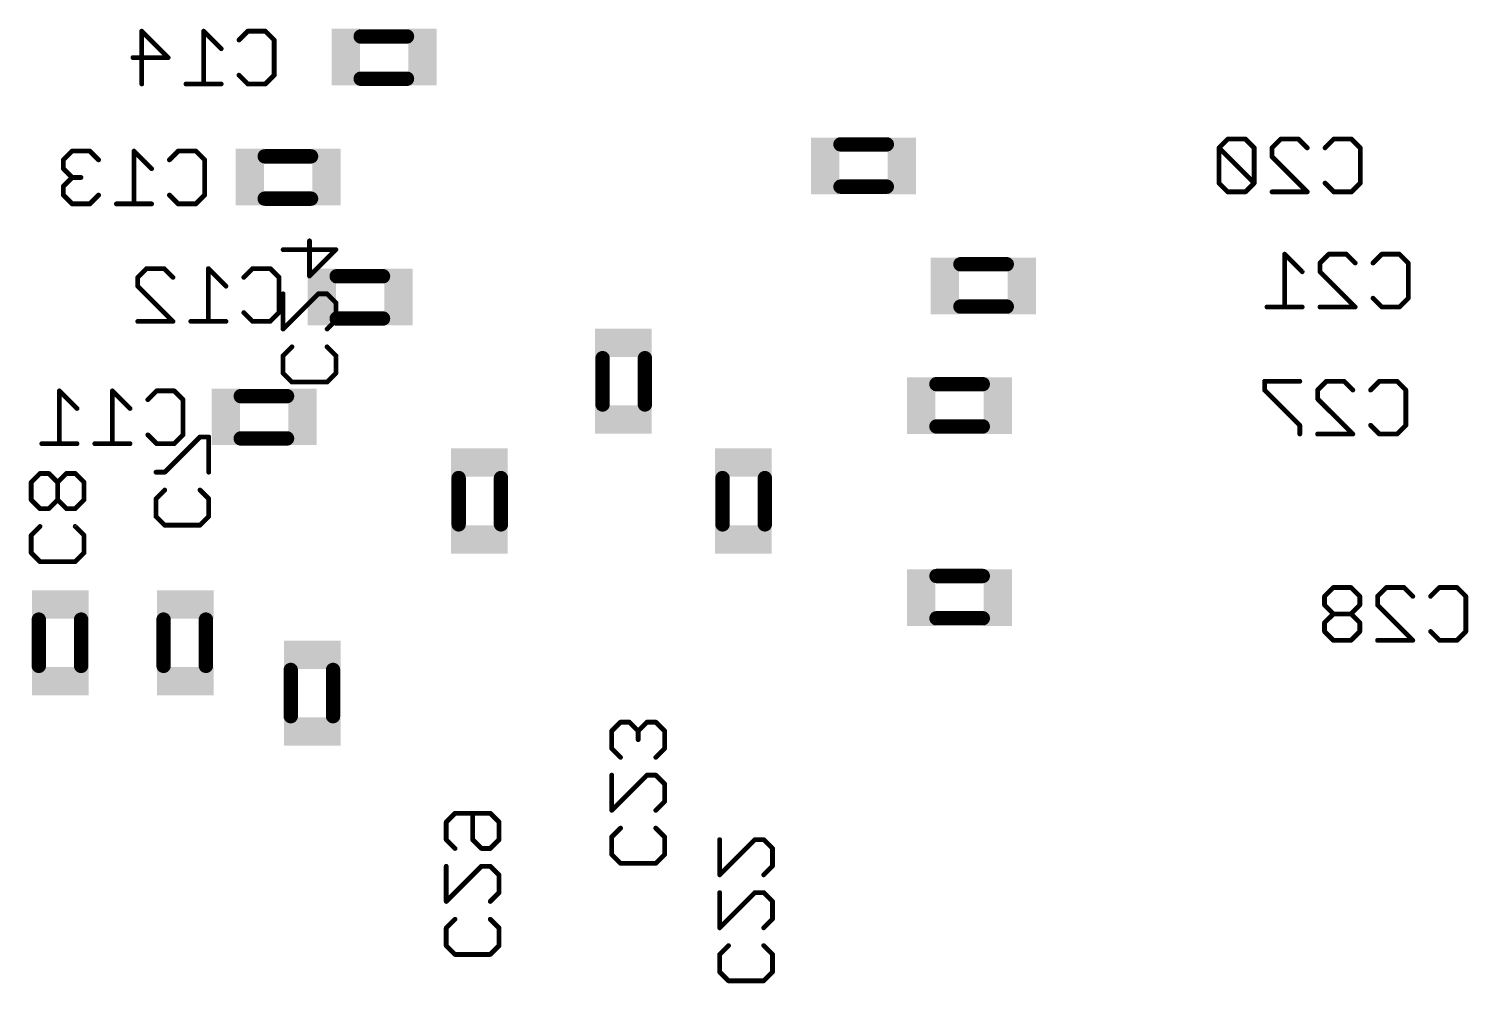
# Model space of a CAD drawing. Extents: x 0.1 to 65, y 0.1 to 59.9.
# Drawn here: x 27.86 to 43.1, y 19.53 to 29.64 of the extents above; entities that cross this region are included whole.
import ezdxf

# ---------------------------------------------------------------- set-up
doc = ezdxf.new("R2010")
doc.units = 0
doc.layers.add('26', color=251, linetype='CONTINUOUS')
doc.layers.add('52', color=251, linetype='CONTINUOUS')

# ---------------------------------------------------------------- blocks, each defined once
blk = doc.blocks.new('RECT')
blk.add_solid([(-0.5, -0.5), (0.5, -0.5), (-0.5, 0.5), (0.5, 0.5)])

msp = doc.modelspace()

# ---------------------------------------------------------------- linework, layer by layer
at = {"layer": '26', "const_width": 0.0508}
for points in [[(29.0599, 29.0576), (29.0599, 29.6169)], [(29.0599, 29.6169), (29.3395, 29.3372)], [(29.9008, 29.4305), (29.7144, 29.6169)], [(29.7144, 29.6169), (29.7144, 29.0576)], [(30.0893, 29.5237), (30.1825, 29.6169)], [(30.1825, 29.6169), (30.3689, 29.6169)], [(30.3689, 29.6169), (30.4621, 29.5237)], [(30.4621, 29.5237), (30.4621, 29.1508)], [(29.3395, 29.3372), (28.9667, 29.3372)], [(30.1825, 29.0576), (30.0893, 29.1508)], [(30.4621, 29.1508), (30.3689, 29.0576)], [(29.9008, 29.0576), (29.528, 29.0576)], [(30.3689, 29.0576), (30.1825, 29.0576)], [(40.5585, 28.4739), (40.4653, 28.3807)], [(40.745, 28.4739), (40.5585, 28.4739)], [(40.8382, 28.3807), (40.745, 28.4739)], [(41.0266, 28.3807), (41.1199, 28.4739)], [(41.1199, 28.4739), (41.3063, 28.4739)], [(41.3063, 28.4739), (41.3995, 28.3807)], [(41.5879, 28.3807), (41.6812, 28.4739)], [(41.6812, 28.4739), (41.8676, 28.4739)], [(41.8676, 28.4739), (41.9608, 28.3807)], [(28.3233, 28.3469), (28.2301, 28.2537)], [(28.5097, 28.3469), (28.3233, 28.3469)], [(28.6029, 28.2537), (28.5097, 28.3469)], [(29.1642, 28.1605), (28.9778, 28.3469)], [(28.9778, 28.3469), (28.9778, 27.7876)], [(29.3527, 28.2537), (29.4459, 28.3469)], [(29.4459, 28.3469), (29.6323, 28.3469)], [(29.6323, 28.3469), (29.7255, 28.2537)], [(40.4653, 28.3807), (40.4653, 28.0078)], [(40.8382, 28.0078), (40.4653, 28.3807)], [(40.8382, 28.0078), (40.8382, 28.3807)], [(41.0266, 28.2874), (41.0266, 28.3807)], [(41.9608, 28.3807), (41.9608, 28.0078)], [(28.2301, 28.2537), (28.2301, 28.1605)], [(29.7255, 28.2537), (29.7255, 27.8808)], [(41.3995, 27.9146), (41.0266, 28.2874)], [(28.2301, 28.1605), (28.3233, 28.0672)], [(28.3233, 28.0672), (28.2301, 27.974)], [(28.3233, 28.0672), (28.4165, 28.0672)], [(28.2301, 27.974), (28.2301, 27.8808)], [(28.2301, 27.8808), (28.3233, 27.7876)], [(28.5097, 27.7876), (28.6029, 27.8808)], [(29.4459, 27.7876), (29.3527, 27.8808)], [(29.7255, 27.8808), (29.6323, 27.7876)], [(40.4653, 28.0078), (40.5585, 27.9146)], [(40.5585, 27.9146), (40.745, 27.9146)], [(40.745, 27.9146), (40.8382, 28.0078)], [(41.0266, 27.9146), (41.3995, 27.9146)], [(41.6812, 27.9146), (41.5879, 28.0078)], [(41.8676, 27.9146), (41.6812, 27.9146)], [(41.9608, 28.0078), (41.8676, 27.9146)], [(28.3233, 27.7876), (28.5097, 27.7876)], [(29.1642, 27.7876), (28.7914, 27.7876)], [(29.6323, 27.7876), (29.4459, 27.7876)], [(30.5562, 27.3027), (31.1155, 27.3027)], [(30.8358, 27.0231), (30.8358, 27.3959)], [(31.1155, 27.3027), (30.8358, 27.0231)], [(41.3462, 27.0683), (41.1598, 27.2547)], [(41.1598, 27.2547), (41.1598, 26.6954)], [(41.5346, 27.1615), (41.6279, 27.2547)], [(41.6279, 27.2547), (41.8143, 27.2547)], [(41.8143, 27.2547), (41.9075, 27.1615)], [(42.096, 27.1615), (42.1892, 27.2547)], [(42.1892, 27.2547), (42.3756, 27.2547)], [(42.3756, 27.2547), (42.4688, 27.1615)], [(29.0175, 27.0091), (29.1107, 27.1023)], [(29.1107, 27.1023), (29.2971, 27.1023)], [(29.2971, 27.1023), (29.3903, 27.0091)], [(29.9516, 26.9159), (29.7652, 27.1023)], [(29.7652, 27.1023), (29.7652, 26.543)], [(30.1401, 27.0091), (30.2333, 27.1023)], [(30.2333, 27.1023), (30.4197, 27.1023)], [(30.4197, 27.1023), (30.5129, 27.0091)], [(41.5346, 27.0683), (41.5346, 27.1615)], [(42.4688, 27.1615), (42.4688, 26.7886)], [(29.0175, 26.9159), (29.0175, 27.0091)], [(30.5129, 27.0091), (30.5129, 26.6362)], [(41.9075, 26.6954), (41.5346, 27.0683)], [(29.3903, 26.543), (29.0175, 26.9159)], [(30.5562, 26.8346), (30.5562, 26.4618)], [(30.5562, 26.4618), (30.9291, 26.8346)], [(30.9291, 26.8346), (31.0223, 26.8346)], [(31.0223, 26.8346), (31.1155, 26.7414)], [(31.1155, 26.7414), (31.1155, 26.555)], [(41.3462, 26.6954), (40.9733, 26.6954)], [(41.5346, 26.6954), (41.9075, 26.6954)], [(42.1892, 26.6954), (42.096, 26.7886)], [(42.3756, 26.6954), (42.1892, 26.6954)], [(42.4688, 26.7886), (42.3756, 26.6954)], [(29.0175, 26.543), (29.3903, 26.543)], [(29.9516, 26.543), (29.5788, 26.543)], [(30.2333, 26.543), (30.1401, 26.6362)], [(30.4197, 26.543), (30.2333, 26.543)], [(30.5129, 26.6362), (30.4197, 26.543)], [(31.1155, 26.555), (31.0223, 26.4618)], [(30.5562, 26.1801), (30.6494, 26.2733)], [(31.0223, 26.2733), (31.1155, 26.1801)], [(30.5562, 25.9937), (30.5562, 26.1801)], [(31.1155, 26.1801), (31.1155, 25.9937)], [(30.6494, 25.9005), (30.5562, 25.9937)], [(31.0223, 25.9005), (30.6494, 25.9005)], [(31.1155, 25.9937), (31.0223, 25.9005)], [(41.3208, 25.9085), (40.9479, 25.9085)], [(40.9479, 25.9085), (40.9479, 25.8153)], [(41.5092, 25.8153), (41.6025, 25.9085)], [(41.6025, 25.9085), (41.7889, 25.9085)], [(41.7889, 25.9085), (41.8821, 25.8153)], [(42.0706, 25.8153), (42.1638, 25.9085)], [(42.1638, 25.9085), (42.3502, 25.9085)], [(42.3502, 25.9085), (42.4434, 25.8153)], [(28.3743, 25.6205), (28.1879, 25.8069)], [(28.1879, 25.8069), (28.1879, 25.2476)], [(28.9356, 25.6205), (28.7492, 25.8069)], [(28.7492, 25.8069), (28.7492, 25.2476)], [(29.1241, 25.7137), (29.2173, 25.8069)], [(29.2173, 25.8069), (29.4037, 25.8069)], [(29.4037, 25.8069), (29.4969, 25.7137)], [(40.9479, 25.8153), (41.3208, 25.4424)], [(41.5092, 25.7221), (41.5092, 25.8153)], [(42.4434, 25.8153), (42.4434, 25.4424)], [(29.4969, 25.7137), (29.4969, 25.3408)], [(41.8821, 25.3492), (41.5092, 25.7221)], [(41.3208, 25.4424), (41.3208, 25.3492)], [(42.1638, 25.3492), (42.0706, 25.4424)], [(42.4434, 25.4424), (42.3502, 25.3492)], [(29.2173, 25.2476), (29.1241, 25.3408)], [(29.6761, 25.3182), (29.3032, 24.9453)], [(29.4969, 25.3408), (29.4037, 25.2476)], [(29.7693, 25.3182), (29.6761, 25.3182)], [(29.7693, 24.9453), (29.7693, 25.3182)], [(41.5092, 25.3492), (41.8821, 25.3492)], [(42.3502, 25.3492), (42.1638, 25.3492)], [(28.3743, 25.2476), (28.0015, 25.2476)], [(28.9356, 25.2476), (28.5628, 25.2476)], [(29.4037, 25.2476), (29.2173, 25.2476)], [(27.9824, 24.9321), (27.8892, 24.8389)], [(27.8892, 24.8389), (27.8892, 24.6525)], [(28.0756, 24.9321), (27.9824, 24.9321)], [(28.1688, 24.8389), (28.0756, 24.9321)], [(28.2621, 24.9321), (28.1688, 24.8389)], [(28.1688, 24.6525), (28.1688, 24.8389)], [(28.3553, 24.9321), (28.2621, 24.9321)], [(28.4485, 24.8389), (28.3553, 24.9321)], [(28.4485, 24.6525), (28.4485, 24.8389)], [(29.3032, 24.9453), (29.21, 24.9453)], [(29.21, 24.6636), (29.3032, 24.7569)], [(29.21, 24.4772), (29.21, 24.6636)], [(29.6761, 24.7569), (29.7693, 24.6636)], [(29.7693, 24.6636), (29.7693, 24.4772)], [(27.8892, 24.6525), (27.9824, 24.5593)], [(27.9824, 24.5593), (28.0756, 24.5593)], [(28.0756, 24.5593), (28.1688, 24.6525)], [(28.1688, 24.6525), (28.2621, 24.5593)], [(28.2621, 24.5593), (28.3553, 24.5593)], [(28.3553, 24.5593), (28.4485, 24.6525)], [(27.8892, 24.2776), (27.9824, 24.3708)], [(28.3553, 24.3708), (28.4485, 24.2776)], [(29.3032, 24.384), (29.21, 24.4772)], [(29.6761, 24.384), (29.3032, 24.384)], [(29.7693, 24.4772), (29.6761, 24.384)], [(27.8892, 24.0912), (27.8892, 24.2776)], [(28.4485, 24.2776), (28.4485, 24.0912)], [(27.9824, 23.998), (27.8892, 24.0912)], [(28.4485, 24.0912), (28.3553, 23.998)], [(28.3553, 23.998), (27.9824, 23.998)], [(41.6761, 23.7241), (41.5829, 23.6309)], [(41.5829, 23.6309), (41.5829, 23.5377)], [(41.8626, 23.7241), (41.6761, 23.7241)], [(41.9558, 23.6309), (41.8626, 23.7241)], [(41.9558, 23.5377), (41.9558, 23.6309)], [(42.1442, 23.6309), (42.2375, 23.7241)], [(42.1442, 23.5377), (42.1442, 23.6309)], [(42.2375, 23.7241), (42.4239, 23.7241)], [(42.4239, 23.7241), (42.5171, 23.6309)], [(42.7056, 23.6309), (42.7988, 23.7241)], [(42.7988, 23.7241), (42.9852, 23.7241)], [(42.9852, 23.7241), (43.0784, 23.6309)], [(43.0784, 23.6309), (43.0784, 23.258)], [(41.5829, 23.5377), (41.6761, 23.4444)], [(41.6761, 23.4444), (41.5829, 23.3512)], [(41.8626, 23.4444), (41.6761, 23.4444)], [(41.8626, 23.4444), (41.9558, 23.5377)], [(41.9558, 23.3512), (41.8626, 23.4444)], [(42.5171, 23.1648), (42.1442, 23.5377)], [(41.5829, 23.3512), (41.5829, 23.258)], [(41.9558, 23.258), (41.9558, 23.3512)], [(41.5829, 23.258), (41.6761, 23.1648)], [(41.6761, 23.1648), (41.8626, 23.1648)], [(41.8626, 23.1648), (41.9558, 23.258)], [(42.1442, 23.1648), (42.5171, 23.1648)], [(42.7988, 23.1648), (42.7056, 23.258)], [(42.9852, 23.1648), (42.7988, 23.1648)], [(43.0784, 23.258), (42.9852, 23.1648)], [(34.1292, 22.2981), (34.036, 22.2049)], [(34.2224, 22.2981), (34.1292, 22.2981)], [(34.3156, 22.2049), (34.2224, 22.2981)], [(34.4089, 22.2981), (34.3156, 22.2049)], [(34.5021, 22.2981), (34.4089, 22.2981)], [(34.5953, 22.2049), (34.5021, 22.2981)], [(34.036, 22.2049), (34.036, 22.0184)], [(34.3156, 22.2049), (34.3156, 22.1116)], [(34.5953, 22.0184), (34.5953, 22.2049)], [(34.036, 22.0184), (34.1292, 21.9252)], [(34.5021, 21.9252), (34.5953, 22.0184)], [(34.036, 21.7368), (34.036, 21.3639)], [(34.036, 21.3639), (34.4089, 21.7368)], [(34.4089, 21.7368), (34.5021, 21.7368)], [(34.5021, 21.7368), (34.5953, 21.6435)], [(34.5953, 21.6435), (34.5953, 21.4571)], [(32.2834, 21.2397), (32.3766, 21.3329)], [(32.3766, 21.3329), (32.7495, 21.3329)], [(32.563, 21.0532), (32.563, 21.3329)], [(32.7495, 21.3329), (32.8427, 21.2397)], [(34.5953, 21.4571), (34.5021, 21.3639)], [(32.2834, 21.0532), (32.2834, 21.2397)], [(32.8427, 21.2397), (32.8427, 21.0532)], [(34.036, 21.0822), (34.1292, 21.1755)], [(34.5021, 21.1755), (34.5953, 21.0822)], [(32.3766, 20.96), (32.2834, 21.0532)], [(32.6562, 20.96), (32.563, 21.0532)], [(32.8427, 21.0532), (32.7495, 20.96)], [(34.036, 20.8958), (34.036, 21.0822)], [(34.5953, 21.0822), (34.5953, 20.8958)], [(35.179, 21.0535), (35.179, 20.6806)], [(35.179, 20.6806), (35.5519, 21.0535)], [(35.5519, 21.0535), (35.6451, 21.0535)], [(35.6451, 21.0535), (35.7383, 20.9603)], [(32.7495, 20.96), (32.6562, 20.96)], [(34.1292, 20.8026), (34.036, 20.8958)], [(34.5953, 20.8958), (34.5021, 20.8026)], [(35.7383, 20.9603), (35.7383, 20.7738)], [(32.2834, 20.7716), (32.2834, 20.3987)], [(32.2834, 20.3987), (32.6562, 20.7716)], [(32.6562, 20.7716), (32.7495, 20.7716)], [(32.7495, 20.7716), (32.8427, 20.6783)], [(34.5021, 20.8026), (34.1292, 20.8026)], [(35.7383, 20.7738), (35.6451, 20.6806)], [(32.8427, 20.6783), (32.8427, 20.4919)], [(32.8427, 20.4919), (32.7495, 20.3987)], [(35.179, 20.4922), (35.179, 20.1193)], [(35.179, 20.1193), (35.5519, 20.4922)], [(35.5519, 20.4922), (35.6451, 20.4922)], [(35.6451, 20.4922), (35.7383, 20.3989)], [(35.7383, 20.3989), (35.7383, 20.2125)], [(32.2834, 20.117), (32.3766, 20.2103)], [(32.2834, 19.9306), (32.2834, 20.117)], [(32.7495, 20.2103), (32.8427, 20.117)], [(32.8427, 20.117), (32.8427, 19.9306)], [(35.7383, 20.2125), (35.6451, 20.1193)], [(32.3766, 19.8374), (32.2834, 19.9306)], [(32.7495, 19.8374), (32.3766, 19.8374)], [(32.8427, 19.9306), (32.7495, 19.8374)], [(35.179, 19.8376), (35.2722, 19.9308)], [(35.179, 19.6512), (35.179, 19.8376)], [(35.6451, 19.9308), (35.7383, 19.8376)], [(35.7383, 19.8376), (35.7383, 19.6512)], [(35.2722, 19.558), (35.179, 19.6512)], [(35.7383, 19.6512), (35.6451, 19.558)], [(35.6451, 19.558), (35.2722, 19.558)]]:
    msp.add_lwpolyline(points, dxfattribs=at)
at = {"layer": '26', "const_width": 0.0254}
for points in [[(29.0726, 29.6169, 1), (29.0472, 29.6169)], [(29.0689, 29.6259, 1), (29.0509, 29.6079)], [(29.7234, 29.6259, 1), (29.7054, 29.6079)], [(29.7271, 29.6169, 1), (29.7017, 29.6169)], [(30.1825, 29.6296, 1), (30.1825, 29.6042)], [(30.1915, 29.6079, 1), (30.1735, 29.6259)], [(30.3779, 29.6259, 1), (30.3599, 29.6079)], [(30.3689, 29.6042, 1), (30.3689, 29.6296)], [(29.8918, 29.4215, 1), (29.9098, 29.4394)], [(30.0803, 29.5326, 1), (30.0983, 29.5147)], [(30.4748, 29.5237, 1), (30.4494, 29.5237)], [(30.4532, 29.5147, 1), (30.4711, 29.5326)], [(28.9667, 29.3499, 1), (28.9667, 29.3245)], [(29.3305, 29.3283, 1), (29.3485, 29.3462)], [(29.3395, 29.3245, 1), (29.3395, 29.3499)], [(30.0983, 29.1598, 1), (30.0803, 29.1418)], [(30.4494, 29.1508, 1), (30.4748, 29.1508)], [(30.4711, 29.1418, 1), (30.4532, 29.1598)], [(29.0472, 29.0576, 1), (29.0726, 29.0576)], [(29.528, 29.0703, 1), (29.528, 29.0449)], [(29.7017, 29.0576, 1), (29.7271, 29.0576)], [(29.9008, 29.0449, 1), (29.9008, 29.0703)], [(30.1825, 29.0703, 1), (30.1825, 29.0449)], [(30.1735, 29.0486, 1), (30.1915, 29.0666)], [(30.3599, 29.0666, 1), (30.3779, 29.0486)], [(30.3689, 29.0449, 1), (30.3689, 29.0703)], [(40.5585, 28.4866, 1), (40.5585, 28.4612)], [(40.5675, 28.4649, 1), (40.5496, 28.4829)], [(40.7539, 28.4829, 1), (40.736, 28.4649)], [(40.745, 28.4612, 1), (40.745, 28.4866)], [(41.1199, 28.4866, 1), (41.1199, 28.4612)], [(41.1288, 28.4649, 1), (41.1109, 28.4829)], [(41.3153, 28.4829, 1), (41.2973, 28.4649)], [(41.3063, 28.4612, 1), (41.3063, 28.4866)], [(41.6812, 28.4866, 1), (41.6812, 28.4612)], [(41.6901, 28.4649, 1), (41.6722, 28.4829)], [(41.8766, 28.4829, 1), (41.8586, 28.4649)], [(41.8676, 28.4612, 1), (41.8676, 28.4866)], [(28.3233, 28.3596, 1), (28.3233, 28.3342)], [(28.3323, 28.3379, 1), (28.3143, 28.3559)], [(28.5187, 28.3559, 1), (28.5007, 28.3379)], [(28.5097, 28.3342, 1), (28.5097, 28.3596)], [(28.9868, 28.3559, 1), (28.9688, 28.3379)], [(28.9905, 28.3469, 1), (28.9651, 28.3469)], [(29.4459, 28.3596, 1), (29.4459, 28.3342)], [(29.4549, 28.3379, 1), (29.4369, 28.3559)], [(29.6413, 28.3559, 1), (29.6233, 28.3379)], [(29.6323, 28.3342, 1), (29.6323, 28.3596)], [(40.478, 28.3807, 1), (40.4526, 28.3807)], [(40.4743, 28.3896, 1), (40.4564, 28.3717)], [(40.4564, 28.3896, 1), (40.4743, 28.3717)], [(40.8509, 28.3807, 1), (40.8255, 28.3807)], [(40.8292, 28.3717, 1), (40.8472, 28.3896)], [(41.0393, 28.3807, 1), (41.0139, 28.3807)], [(41.0177, 28.3896, 1), (41.0356, 28.3717)], [(41.3905, 28.3717, 1), (41.4085, 28.3896)], [(41.579, 28.3896, 1), (41.5969, 28.3717)], [(41.9735, 28.3807, 1), (41.9481, 28.3807)], [(41.9518, 28.3717, 1), (41.9698, 28.3896)], [(28.2428, 28.2537, 1), (28.2174, 28.2537)], [(28.2211, 28.2626, 1), (28.239, 28.2447)], [(28.5939, 28.2447, 1), (28.6119, 28.2626)], [(29.3437, 28.2626, 1), (29.3617, 28.2447)], [(29.7382, 28.2537, 1), (29.7128, 28.2537)], [(29.7166, 28.2447, 1), (29.7345, 28.2626)], [(41.0139, 28.2874, 1), (41.0393, 28.2874)], [(41.0356, 28.2964, 1), (41.0177, 28.2785)], [(28.239, 28.1694, 1), (28.2211, 28.1515)], [(28.2174, 28.1605, 1), (28.2428, 28.1605)], [(28.3233, 28.0799, 1), (28.3233, 28.0545)], [(28.3323, 28.0583, 1), (28.3143, 28.0762)], [(28.3143, 28.0583, 1), (28.3323, 28.0762)], [(28.4165, 28.0545, 1), (28.4165, 28.0799)], [(29.1552, 28.1515, 1), (29.1732, 28.1694)], [(28.2428, 27.974, 1), (28.2174, 27.974)], [(28.2211, 27.983, 1), (28.239, 27.965)], [(28.239, 27.8898, 1), (28.2211, 27.8718)], [(28.2174, 27.8808, 1), (28.2428, 27.8808)], [(28.6119, 27.8718, 1), (28.5939, 27.8898)], [(29.3617, 27.8898, 1), (29.3437, 27.8718)], [(29.7128, 27.8808, 1), (29.7382, 27.8808)], [(29.7345, 27.8718, 1), (29.7166, 27.8898)], [(40.4526, 28.0078, 1), (40.478, 28.0078)], [(40.4743, 28.0168, 1), (40.4564, 27.9988)], [(40.5585, 27.9273, 1), (40.5585, 27.9019)], [(40.5496, 27.9056, 1), (40.5675, 27.9236)], [(40.736, 27.9236, 1), (40.7539, 27.9056)], [(40.745, 27.9019, 1), (40.745, 27.9273)], [(40.8255, 28.0078, 1), (40.8509, 28.0078)], [(40.8472, 27.9988, 1), (40.8292, 28.0168)], [(40.8292, 27.9988, 1), (40.8472, 28.0168)], [(41.0266, 27.9273, 1), (41.0266, 27.9019)], [(41.3905, 27.9056, 1), (41.4085, 27.9236)], [(41.3995, 27.9019, 1), (41.3995, 27.9273)], [(41.5969, 28.0168, 1), (41.579, 27.9988)], [(41.6812, 27.9273, 1), (41.6812, 27.9019)], [(41.6722, 27.9056, 1), (41.6901, 27.9236)], [(41.8586, 27.9236, 1), (41.8766, 27.9056)], [(41.8676, 27.9019, 1), (41.8676, 27.9273)], [(41.9481, 28.0078, 1), (41.9735, 28.0078)], [(41.9698, 27.9988, 1), (41.9518, 28.0168)], [(28.3233, 27.8003, 1), (28.3233, 27.7749)], [(28.3143, 27.7786, 1), (28.3323, 27.7966)], [(28.5007, 27.7966, 1), (28.5187, 27.7786)], [(28.5097, 27.7749, 1), (28.5097, 27.8003)], [(28.7914, 27.8003, 1), (28.7914, 27.7749)], [(28.9651, 27.7876, 1), (28.9905, 27.7876)], [(29.1642, 27.7749, 1), (29.1642, 27.8003)], [(29.4459, 27.8003, 1), (29.4459, 27.7749)], [(29.4369, 27.7786, 1), (29.4549, 27.7966)], [(29.6233, 27.7966, 1), (29.6413, 27.7786)], [(29.6323, 27.7749, 1), (29.6323, 27.8003)], [(30.5562, 27.3154, 1), (30.5562, 27.29)], [(30.8485, 27.3959, 1), (30.8231, 27.3959)], [(31.1245, 27.2937, 1), (31.1065, 27.3117)], [(31.1155, 27.29, 1), (31.1155, 27.3154)], [(41.1687, 27.2637, 1), (41.1508, 27.2457)], [(41.1725, 27.2547, 1), (41.1471, 27.2547)], [(41.6279, 27.2674, 1), (41.6279, 27.242)], [(41.6368, 27.2457, 1), (41.6189, 27.2637)], [(41.8233, 27.2637, 1), (41.8053, 27.2457)], [(41.8143, 27.242, 1), (41.8143, 27.2674)], [(42.1892, 27.2674, 1), (42.1892, 27.242)], [(42.1981, 27.2457, 1), (42.1802, 27.2637)], [(42.3846, 27.2637, 1), (42.3666, 27.2457)], [(42.3756, 27.242, 1), (42.3756, 27.2674)], [(29.1107, 27.115, 1), (29.1107, 27.0896)], [(29.1197, 27.0933, 1), (29.1017, 27.1113)], [(29.3061, 27.1113, 1), (29.2881, 27.0933)], [(29.2971, 27.0896, 1), (29.2971, 27.115)], [(29.7742, 27.1113, 1), (29.7562, 27.0933)], [(29.7779, 27.1023, 1), (29.7525, 27.1023)], [(30.2333, 27.115, 1), (30.2333, 27.0896)], [(30.2423, 27.0933, 1), (30.2243, 27.1113)], [(30.4287, 27.1113, 1), (30.4107, 27.0933)], [(30.4197, 27.0896, 1), (30.4197, 27.115)], [(41.5473, 27.1615, 1), (41.5219, 27.1615)], [(41.5257, 27.1704, 1), (41.5436, 27.1525)], [(41.8985, 27.1525, 1), (41.9165, 27.1704)], [(42.087, 27.1704, 1), (42.1049, 27.1525)], [(42.4815, 27.1615, 1), (42.4561, 27.1615)], [(42.4598, 27.1525, 1), (42.4778, 27.1704)], [(29.0302, 27.0091, 1), (29.0048, 27.0091)], [(29.0085, 27.018, 1), (29.0264, 27.0001)], [(29.3813, 27.0001, 1), (29.3993, 27.018)], [(30.1311, 27.018, 1), (30.1491, 27.0001)], [(30.5256, 27.0091, 1), (30.5002, 27.0091)], [(30.504, 27.0001, 1), (30.5219, 27.018)], [(30.8231, 27.0231, 1), (30.8485, 27.0231)], [(30.8269, 27.0321, 1), (30.8448, 27.0141)], [(41.3372, 27.0593, 1), (41.3552, 27.0772)], [(41.5219, 27.0683, 1), (41.5473, 27.0683)], [(41.5436, 27.0772, 1), (41.5257, 27.0593)], [(29.0264, 26.9248, 1), (29.0085, 26.9069)], [(29.0048, 26.9159, 1), (29.0302, 26.9159)], [(29.9426, 26.9069, 1), (29.9606, 26.9248)], [(30.5689, 26.8346, 1), (30.5435, 26.8346)], [(30.9291, 26.8473, 1), (30.9291, 26.8219)], [(30.938, 26.8256, 1), (30.9201, 26.8436)], [(31.0312, 26.8436, 1), (31.0133, 26.8256)], [(31.0223, 26.8219, 1), (31.0223, 26.8473)], [(31.1282, 26.7414, 1), (31.1028, 26.7414)], [(31.1065, 26.7324, 1), (31.1245, 26.7504)], [(40.9733, 26.7081, 1), (40.9733, 26.6827)], [(41.1471, 26.6954, 1), (41.1725, 26.6954)], [(41.3462, 26.6827, 1), (41.3462, 26.7081)], [(41.5346, 26.7081, 1), (41.5346, 26.6827)], [(41.8985, 26.6864, 1), (41.9165, 26.7044)], [(41.9075, 26.6827, 1), (41.9075, 26.7081)], [(42.1049, 26.7976, 1), (42.087, 26.7796)], [(42.1892, 26.7081, 1), (42.1892, 26.6827)], [(42.1802, 26.6864, 1), (42.1981, 26.7044)], [(42.3666, 26.7044, 1), (42.3846, 26.6864)], [(42.3756, 26.6827, 1), (42.3756, 26.7081)], [(42.4561, 26.7886, 1), (42.4815, 26.7886)], [(42.4778, 26.7796, 1), (42.4598, 26.7976)], [(29.0175, 26.5557, 1), (29.0175, 26.5303)], [(29.3813, 26.534, 1), (29.3993, 26.552)], [(29.3903, 26.5303, 1), (29.3903, 26.5557)], [(29.5788, 26.5557, 1), (29.5788, 26.5303)], [(29.7525, 26.543, 1), (29.7779, 26.543)], [(29.9516, 26.5303, 1), (29.9516, 26.5557)], [(30.1491, 26.6452, 1), (30.1311, 26.6272)], [(30.2333, 26.5557, 1), (30.2333, 26.5303)], [(30.2243, 26.534, 1), (30.2423, 26.552)], [(30.4107, 26.552, 1), (30.4287, 26.534)], [(30.4197, 26.5303, 1), (30.4197, 26.5557)], [(30.5002, 26.6362, 1), (30.5256, 26.6362)], [(30.5219, 26.6272, 1), (30.504, 26.6452)], [(31.1028, 26.555, 1), (31.1282, 26.555)], [(31.1245, 26.546, 1), (31.1065, 26.564)], [(30.5472, 26.4708, 1), (30.5652, 26.4528)], [(30.5435, 26.4618, 1), (30.5689, 26.4618)], [(31.0133, 26.4708, 1), (31.0312, 26.4528)], [(30.6584, 26.2643, 1), (30.6404, 26.2823)], [(31.0312, 26.2823, 1), (31.0133, 26.2643)], [(30.5689, 26.1801, 1), (30.5435, 26.1801)], [(30.5472, 26.1891, 1), (30.5652, 26.1711)], [(31.1282, 26.1801, 1), (31.1028, 26.1801)], [(31.1065, 26.1711, 1), (31.1245, 26.1891)], [(30.5652, 26.0027, 1), (30.5472, 25.9847)], [(30.5435, 25.9937, 1), (30.5689, 25.9937)], [(30.6494, 25.9132, 1), (30.6494, 25.8878)], [(30.6404, 25.8915, 1), (30.6584, 25.9094)], [(31.0133, 25.9094, 1), (31.0312, 25.8915)], [(31.0223, 25.8878, 1), (31.0223, 25.9132)], [(31.1028, 25.9937, 1), (31.1282, 25.9937)], [(31.1245, 25.9847, 1), (31.1065, 26.0027)], [(40.9479, 25.9212, 1), (40.9479, 25.8958)], [(40.9606, 25.9085, 1), (40.9352, 25.9085)], [(41.3208, 25.8958, 1), (41.3208, 25.9212)], [(41.6025, 25.9212, 1), (41.6025, 25.8958)], [(41.6114, 25.8995, 1), (41.5935, 25.9175)], [(41.7979, 25.9175, 1), (41.7799, 25.8995)], [(41.7889, 25.8958, 1), (41.7889, 25.9212)], [(42.1638, 25.9212, 1), (42.1638, 25.8958)], [(42.1727, 25.8995, 1), (42.1548, 25.9175)], [(42.3592, 25.9175, 1), (42.3412, 25.8995)], [(42.3502, 25.8958, 1), (42.3502, 25.9212)], [(28.1969, 25.8159, 1), (28.1789, 25.7979)], [(28.2006, 25.8069, 1), (28.1752, 25.8069)], [(28.7582, 25.8159, 1), (28.7402, 25.7979)], [(28.7619, 25.8069, 1), (28.7365, 25.8069)], [(29.2173, 25.8196, 1), (29.2173, 25.7942)], [(29.2263, 25.7979, 1), (29.2083, 25.8159)], [(29.4127, 25.8159, 1), (29.3947, 25.7979)], [(29.4037, 25.7942, 1), (29.4037, 25.8196)], [(40.9352, 25.8153, 1), (40.9606, 25.8153)], [(40.9569, 25.8242, 1), (40.939, 25.8063)], [(41.5219, 25.8153, 1), (41.4965, 25.8153)], [(41.5003, 25.8242, 1), (41.5182, 25.8063)], [(41.8731, 25.8063, 1), (41.8911, 25.8242)], [(42.0616, 25.8242, 1), (42.0795, 25.8063)], [(42.4561, 25.8153, 1), (42.4307, 25.8153)], [(42.4344, 25.8063, 1), (42.4524, 25.8242)], [(28.3653, 25.6115, 1), (28.3833, 25.6294)], [(28.9266, 25.6115, 1), (28.9446, 25.6294)], [(29.1151, 25.7226, 1), (29.1331, 25.7047)], [(29.5096, 25.7137, 1), (29.4842, 25.7137)], [(29.488, 25.7047, 1), (29.5059, 25.7226)], [(41.4965, 25.7221, 1), (41.5219, 25.7221)], [(41.5182, 25.731, 1), (41.5003, 25.7131)], [(41.3335, 25.4424, 1), (41.3081, 25.4424)], [(41.3118, 25.4334, 1), (41.3298, 25.4514)], [(42.0795, 25.4514, 1), (42.0616, 25.4334)], [(42.4307, 25.4424, 1), (42.4561, 25.4424)], [(42.4524, 25.4334, 1), (42.4344, 25.4514)], [(29.1331, 25.3498, 1), (29.1151, 25.3318)], [(29.4842, 25.3408, 1), (29.5096, 25.3408)], [(29.5059, 25.3318, 1), (29.488, 25.3498)], [(29.6761, 25.3309, 1), (29.6761, 25.3055)], [(29.685, 25.3092, 1), (29.6671, 25.3271)], [(29.782, 25.3182, 1), (29.7566, 25.3182)], [(29.7693, 25.3055, 1), (29.7693, 25.3309)], [(41.3081, 25.3492, 1), (41.3335, 25.3492)], [(41.5092, 25.3619, 1), (41.5092, 25.3365)], [(41.8731, 25.3402, 1), (41.8911, 25.3582)], [(41.8821, 25.3365, 1), (41.8821, 25.3619)], [(42.1638, 25.3619, 1), (42.1638, 25.3365)], [(42.1548, 25.3402, 1), (42.1727, 25.3582)], [(42.3412, 25.3582, 1), (42.3592, 25.3402)], [(42.3502, 25.3365, 1), (42.3502, 25.3619)], [(28.0015, 25.2603, 1), (28.0015, 25.2349)], [(28.1752, 25.2476, 1), (28.2006, 25.2476)], [(28.3743, 25.2349, 1), (28.3743, 25.2603)], [(28.5628, 25.2603, 1), (28.5628, 25.2349)], [(28.7365, 25.2476, 1), (28.7619, 25.2476)], [(28.9356, 25.2349, 1), (28.9356, 25.2603)], [(29.2173, 25.2603, 1), (29.2173, 25.2349)], [(29.2083, 25.2386, 1), (29.2263, 25.2566)], [(29.3947, 25.2566, 1), (29.4127, 25.2386)], [(29.4037, 25.2349, 1), (29.4037, 25.2603)], [(27.9019, 24.8389, 1), (27.8765, 24.8389)], [(27.8802, 24.8479, 1), (27.8982, 24.8299)], [(27.9824, 24.9448, 1), (27.9824, 24.9194)], [(27.9914, 24.9232, 1), (27.9734, 24.9411)], [(28.0846, 24.9411, 1), (28.0666, 24.9232)], [(28.0756, 24.9194, 1), (28.0756, 24.9448)], [(28.1815, 24.8389, 1), (28.1561, 24.8389)], [(28.1599, 24.8479, 1), (28.1778, 24.8299)], [(28.1599, 24.8299, 1), (28.1778, 24.8479)], [(28.2621, 24.9448, 1), (28.2621, 24.9194)], [(28.271, 24.9232, 1), (28.2531, 24.9411)], [(28.3642, 24.9411, 1), (28.3463, 24.9232)], [(28.3553, 24.9194, 1), (28.3553, 24.9448)], [(28.4612, 24.8389, 1), (28.4358, 24.8389)], [(28.4395, 24.8299, 1), (28.4575, 24.8479)], [(29.21, 24.958, 1), (29.21, 24.9326)], [(29.2942, 24.9543, 1), (29.3122, 24.9363)], [(29.3032, 24.9326, 1), (29.3032, 24.958)], [(29.7566, 24.9453, 1), (29.782, 24.9453)], [(29.2227, 24.6636, 1), (29.1973, 24.6636)], [(29.3122, 24.7479, 1), (29.2942, 24.7658)], [(29.685, 24.7658, 1), (29.6671, 24.7479)], [(29.782, 24.6636, 1), (29.7566, 24.6636)], [(27.8982, 24.6615, 1), (27.8802, 24.6435)], [(27.8765, 24.6525, 1), (27.9019, 24.6525)], [(27.9824, 24.572, 1), (27.9824, 24.5466)], [(27.9734, 24.5503, 1), (27.9914, 24.5683)], [(28.0666, 24.5683, 1), (28.0846, 24.5503)], [(28.0756, 24.5466, 1), (28.0756, 24.572)], [(28.1561, 24.6525, 1), (28.1815, 24.6525)], [(28.1778, 24.6615, 1), (28.1599, 24.6435)], [(28.1778, 24.6435, 1), (28.1599, 24.6615)], [(28.2621, 24.572, 1), (28.2621, 24.5466)], [(28.2531, 24.5503, 1), (28.271, 24.5683)], [(28.3463, 24.5683, 1), (28.3642, 24.5503)], [(28.3553, 24.5466, 1), (28.3553, 24.572)], [(28.4358, 24.6525, 1), (28.4612, 24.6525)], [(28.4575, 24.6435, 1), (28.4395, 24.6615)], [(29.201, 24.6726, 1), (29.219, 24.6547)], [(29.7603, 24.6547, 1), (29.7783, 24.6726)], [(27.9914, 24.3618, 1), (27.9734, 24.3798)], [(28.3642, 24.3798, 1), (28.3463, 24.3618)], [(29.219, 24.4862, 1), (29.201, 24.4682)], [(29.1973, 24.4772, 1), (29.2227, 24.4772)], [(29.3032, 24.3967, 1), (29.3032, 24.3713)], [(29.2942, 24.375, 1), (29.3122, 24.393)], [(29.6671, 24.393, 1), (29.685, 24.375)], [(29.6761, 24.3713, 1), (29.6761, 24.3967)], [(29.7566, 24.4772, 1), (29.782, 24.4772)], [(29.7783, 24.4682, 1), (29.7603, 24.4862)], [(27.9019, 24.2776, 1), (27.8765, 24.2776)], [(27.8802, 24.2866, 1), (27.8982, 24.2686)], [(28.4612, 24.2776, 1), (28.4358, 24.2776)], [(28.4395, 24.2686, 1), (28.4575, 24.2866)], [(27.8982, 24.1002, 1), (27.8802, 24.0822)], [(27.8765, 24.0912, 1), (27.9019, 24.0912)], [(28.4358, 24.0912, 1), (28.4612, 24.0912)], [(28.4575, 24.0822, 1), (28.4395, 24.1002)], [(27.9824, 24.0107, 1), (27.9824, 23.9853)], [(27.9734, 23.989, 1), (27.9914, 24.007)], [(28.3463, 24.007, 1), (28.3642, 23.989)], [(28.3553, 23.9853, 1), (28.3553, 24.0107)], [(41.5956, 23.6309, 1), (41.5702, 23.6309)], [(41.574, 23.6398, 1), (41.5919, 23.6219)], [(41.6761, 23.7368, 1), (41.6761, 23.7114)], [(41.6851, 23.7151, 1), (41.6672, 23.7331)], [(41.8715, 23.7331, 1), (41.8536, 23.7151)], [(41.8626, 23.7114, 1), (41.8626, 23.7368)], [(41.9685, 23.6309, 1), (41.9431, 23.6309)], [(41.9468, 23.6219, 1), (41.9648, 23.6398)], [(42.1569, 23.6309, 1), (42.1315, 23.6309)], [(42.1353, 23.6398, 1), (42.1532, 23.6219)], [(42.2375, 23.7368, 1), (42.2375, 23.7114)], [(42.2464, 23.7151, 1), (42.2285, 23.7331)], [(42.4329, 23.7331, 1), (42.4149, 23.7151)], [(42.4239, 23.7114, 1), (42.4239, 23.7368)], [(42.5081, 23.6219, 1), (42.5261, 23.6398)], [(42.6966, 23.6398, 1), (42.7145, 23.6219)], [(42.7988, 23.7368, 1), (42.7988, 23.7114)], [(42.8077, 23.7151, 1), (42.7898, 23.7331)], [(42.9942, 23.7331, 1), (42.9762, 23.7151)], [(42.9852, 23.7114, 1), (42.9852, 23.7368)], [(43.0911, 23.6309, 1), (43.0657, 23.6309)], [(43.0694, 23.6219, 1), (43.0874, 23.6398)], [(41.5702, 23.5377, 1), (41.5956, 23.5377)], [(41.5919, 23.5466, 1), (41.574, 23.5287)], [(41.6761, 23.4571, 1), (41.6761, 23.4317)], [(41.6851, 23.4355, 1), (41.6672, 23.4534)], [(41.8715, 23.4534, 1), (41.8536, 23.4355)], [(41.8626, 23.4317, 1), (41.8626, 23.4571)], [(41.9431, 23.5377, 1), (41.9685, 23.5377)], [(41.9648, 23.5287, 1), (41.9468, 23.5466)], [(42.1315, 23.5377, 1), (42.1569, 23.5377)], [(42.1532, 23.5466, 1), (42.1353, 23.5287)], [(41.5956, 23.3512, 1), (41.5702, 23.3512)], [(41.574, 23.3602, 1), (41.5919, 23.3422)], [(41.6672, 23.4355, 1), (41.6851, 23.4534)], [(41.8536, 23.4534, 1), (41.8715, 23.4355)], [(41.9685, 23.3512, 1), (41.9431, 23.3512)], [(41.9468, 23.3422, 1), (41.9648, 23.3602)], [(41.5702, 23.258, 1), (41.5956, 23.258)], [(41.5919, 23.267, 1), (41.574, 23.249)], [(41.6761, 23.1775, 1), (41.6761, 23.1521)], [(41.6672, 23.1558, 1), (41.6851, 23.1738)], [(41.8536, 23.1738, 1), (41.8715, 23.1558)], [(41.8626, 23.1521, 1), (41.8626, 23.1775)], [(41.9431, 23.258, 1), (41.9685, 23.258)], [(41.9648, 23.249, 1), (41.9468, 23.267)], [(42.1442, 23.1775, 1), (42.1442, 23.1521)], [(42.5081, 23.1558, 1), (42.5261, 23.1738)], [(42.5171, 23.1521, 1), (42.5171, 23.1775)], [(42.7145, 23.267, 1), (42.6966, 23.249)], [(42.7988, 23.1775, 1), (42.7988, 23.1521)], [(42.7898, 23.1558, 1), (42.8077, 23.1738)], [(42.9762, 23.1738, 1), (42.9942, 23.1558)], [(42.9852, 23.1521, 1), (42.9852, 23.1775)], [(43.0657, 23.258, 1), (43.0911, 23.258)], [(43.0874, 23.249, 1), (43.0694, 23.267)], [(34.1292, 22.3108, 1), (34.1292, 22.2854)], [(34.1382, 22.2891, 1), (34.1202, 22.307)], [(34.2314, 22.307, 1), (34.2134, 22.2891)], [(34.2224, 22.2854, 1), (34.2224, 22.3108)], [(34.4089, 22.3108, 1), (34.4089, 22.2854)], [(34.4178, 22.2891, 1), (34.3999, 22.307)], [(34.511, 22.307, 1), (34.4931, 22.2891)], [(34.5021, 22.2854, 1), (34.5021, 22.3108)], [(34.0487, 22.2049, 1), (34.0233, 22.2049)], [(34.027, 22.2138, 1), (34.045, 22.1959)], [(34.3283, 22.2049, 1), (34.3029, 22.2049)], [(34.3029, 22.1116, 1), (34.3283, 22.1116)], [(34.3067, 22.2138, 1), (34.3246, 22.1959)], [(34.3067, 22.1959, 1), (34.3246, 22.2138)], [(34.608, 22.2049, 1), (34.5826, 22.2049)], [(34.5863, 22.1959, 1), (34.6043, 22.2138)], [(34.045, 22.0274, 1), (34.027, 22.0095)], [(34.0233, 22.0184, 1), (34.0487, 22.0184)], [(34.1202, 21.9162, 1), (34.1382, 21.9342)], [(34.4931, 21.9342, 1), (34.511, 21.9162)], [(34.5826, 22.0184, 1), (34.608, 22.0184)], [(34.6043, 22.0095, 1), (34.5863, 22.0274)], [(34.0487, 21.7368, 1), (34.0233, 21.7368)], [(34.4089, 21.7495, 1), (34.4089, 21.7241)], [(34.4178, 21.7278, 1), (34.3999, 21.7457)], [(34.511, 21.7457, 1), (34.4931, 21.7278)], [(34.5021, 21.7241, 1), (34.5021, 21.7495)], [(34.608, 21.6435, 1), (34.5826, 21.6435)], [(34.5863, 21.6346, 1), (34.6043, 21.6525)], [(32.3766, 21.3456, 1), (32.3766, 21.3202)], [(32.3856, 21.3239, 1), (32.3676, 21.3418)], [(32.5757, 21.3329, 1), (32.5503, 21.3329)], [(32.7584, 21.3418, 1), (32.7405, 21.3239)], [(32.7495, 21.3202, 1), (32.7495, 21.3456)], [(34.027, 21.3729, 1), (34.045, 21.3549)], [(34.0233, 21.3639, 1), (34.0487, 21.3639)], [(34.4931, 21.3729, 1), (34.511, 21.3549)], [(34.5826, 21.4571, 1), (34.608, 21.4571)], [(34.6043, 21.4481, 1), (34.5863, 21.4661)], [(32.2961, 21.2397, 1), (32.2707, 21.2397)], [(32.2744, 21.2486, 1), (32.2924, 21.2307)], [(32.8554, 21.2397, 1), (32.83, 21.2397)], [(32.8337, 21.2307, 1), (32.8517, 21.2486)], [(34.1382, 21.1665, 1), (34.1202, 21.1844)], [(34.511, 21.1844, 1), (34.4931, 21.1665)], [(32.2924, 21.0622, 1), (32.2744, 21.0443)], [(32.2707, 21.0532, 1), (32.2961, 21.0532)], [(32.5503, 21.0532, 1), (32.5757, 21.0532)], [(32.572, 21.0622, 1), (32.5541, 21.0443)], [(32.83, 21.0532, 1), (32.8554, 21.0532)], [(32.8517, 21.0443, 1), (32.8337, 21.0622)], [(34.0487, 21.0822, 1), (34.0233, 21.0822)], [(34.027, 21.0912, 1), (34.045, 21.0733)], [(34.608, 21.0822, 1), (34.5826, 21.0822)], [(34.5863, 21.0733, 1), (34.6043, 21.0912)], [(35.1917, 21.0535, 1), (35.1663, 21.0535)], [(35.5519, 21.0662, 1), (35.5519, 21.0408)], [(35.5608, 21.0445, 1), (35.5429, 21.0624)], [(35.654, 21.0624, 1), (35.6361, 21.0445)], [(35.6451, 21.0408, 1), (35.6451, 21.0662)], [(32.3676, 20.951, 1), (32.3856, 20.969)], [(32.6562, 20.9727, 1), (32.6562, 20.9473)], [(32.6473, 20.951, 1), (32.6652, 20.969)], [(32.7405, 20.969, 1), (32.7584, 20.951)], [(32.7495, 20.9473, 1), (32.7495, 20.9727)], [(34.045, 20.9048, 1), (34.027, 20.8868)], [(34.0233, 20.8958, 1), (34.0487, 20.8958)], [(34.5826, 20.8958, 1), (34.608, 20.8958)], [(34.6043, 20.8868, 1), (34.5863, 20.9048)], [(35.751, 20.9603, 1), (35.7256, 20.9603)], [(35.7293, 20.9513, 1), (35.7473, 20.9692)], [(32.2961, 20.7716, 1), (32.2707, 20.7716)], [(32.6562, 20.7843, 1), (32.6562, 20.7589)], [(32.6652, 20.7626, 1), (32.6473, 20.7805)], [(32.7584, 20.7805, 1), (32.7405, 20.7626)], [(32.7495, 20.7589, 1), (32.7495, 20.7843)], [(34.1292, 20.8153, 1), (34.1292, 20.7899)], [(34.1202, 20.7936, 1), (34.1382, 20.8116)], [(34.4931, 20.8116, 1), (34.511, 20.7936)], [(34.5021, 20.7899, 1), (34.5021, 20.8153)], [(35.7256, 20.7738, 1), (35.751, 20.7738)], [(35.7473, 20.7649, 1), (35.7293, 20.7828)], [(32.8554, 20.6783, 1), (32.83, 20.6783)], [(32.8337, 20.6694, 1), (32.8517, 20.6873)], [(35.17, 20.6896, 1), (35.188, 20.6716)], [(35.1663, 20.6806, 1), (35.1917, 20.6806)], [(35.6361, 20.6896, 1), (35.654, 20.6716)], [(32.83, 20.4919, 1), (32.8554, 20.4919)], [(32.8517, 20.4829, 1), (32.8337, 20.5009)], [(35.1917, 20.4922, 1), (35.1663, 20.4922)], [(35.5519, 20.5049, 1), (35.5519, 20.4795)], [(35.5608, 20.4832, 1), (35.5429, 20.5011)], [(35.654, 20.5011, 1), (35.6361, 20.4832)], [(35.6451, 20.4795, 1), (35.6451, 20.5049)], [(35.751, 20.3989, 1), (35.7256, 20.3989)], [(32.2744, 20.4077, 1), (32.2924, 20.3897)], [(32.2707, 20.3987, 1), (32.2961, 20.3987)], [(32.7405, 20.4077, 1), (32.7584, 20.3897)], [(35.7293, 20.39, 1), (35.7473, 20.4079)], [(32.2961, 20.117, 1), (32.2707, 20.117)], [(32.2744, 20.126, 1), (32.2924, 20.1081)], [(32.3856, 20.2013, 1), (32.3676, 20.2192)], [(32.7584, 20.2192, 1), (32.7405, 20.2013)], [(32.8554, 20.117, 1), (32.83, 20.117)], [(32.8337, 20.1081, 1), (32.8517, 20.126)], [(35.17, 20.1283, 1), (35.188, 20.1103)], [(35.1663, 20.1193, 1), (35.1917, 20.1193)], [(35.6361, 20.1283, 1), (35.654, 20.1103)], [(35.7256, 20.2125, 1), (35.751, 20.2125)], [(35.7473, 20.2035, 1), (35.7293, 20.2215)], [(32.2924, 19.9396, 1), (32.2744, 19.9216)], [(32.2707, 19.9306, 1), (32.2961, 19.9306)], [(32.3766, 19.8501, 1), (32.3766, 19.8247)], [(32.3676, 19.8284, 1), (32.3856, 19.8464)], [(32.7405, 19.8464, 1), (32.7584, 19.8284)], [(32.7495, 19.8247, 1), (32.7495, 19.8501)], [(32.83, 19.9306, 1), (32.8554, 19.9306)], [(32.8517, 19.9216, 1), (32.8337, 19.9396)], [(35.1917, 19.8376, 1), (35.1663, 19.8376)], [(35.17, 19.8466, 1), (35.188, 19.8287)], [(35.2812, 19.9219, 1), (35.2632, 19.9398)], [(35.654, 19.9398, 1), (35.6361, 19.9219)], [(35.751, 19.8376, 1), (35.7256, 19.8376)], [(35.7293, 19.8287, 1), (35.7473, 19.8466)], [(35.188, 19.6602, 1), (35.17, 19.6422)], [(35.1663, 19.6512, 1), (35.1917, 19.6512)], [(35.7256, 19.6512, 1), (35.751, 19.6512)], [(35.7473, 19.6422, 1), (35.7293, 19.6602)], [(35.2722, 19.5707, 1), (35.2722, 19.5453)], [(35.2632, 19.549, 1), (35.2812, 19.567)], [(35.6361, 19.567, 1), (35.654, 19.549)], [(35.6451, 19.5453, 1), (35.6451, 19.5707)]]:
    msp.add_lwpolyline(points, format="xyb", dxfattribs=at)
at = {"layer": '52', "const_width": 0.1524}
for points in [[(31.868, 29.561), (31.378, 29.561)], [(31.378, 29.113), (31.868, 29.113)], [(30.852, 28.291), (30.362, 28.291)], [(36.948, 28.418), (36.458, 28.418)], [(36.458, 27.97), (36.948, 27.97)], [(30.362, 27.843), (30.852, 27.843)], [(38.218, 27.148), (37.728, 27.148)], [(31.614, 27.021), (31.124, 27.021)], [(37.728, 26.7), (38.218, 26.7)], [(31.124, 26.573), (31.614, 26.573)], [(33.939, 26.153), (33.939, 25.663)], [(34.387, 25.663), (34.387, 26.153)], [(37.964, 25.878), (37.474, 25.878)], [(30.598, 25.751), (30.108, 25.751)], [(37.474, 25.43), (37.964, 25.43)], [(30.108, 25.303), (30.598, 25.303)], [(32.415, 24.883), (32.415, 24.393)], [(32.863, 24.393), (32.863, 24.883)], [(35.209, 24.883), (35.209, 24.393)], [(35.657, 24.393), (35.657, 24.883)], [(37.964, 23.846), (37.474, 23.846)], [(37.474, 23.398), (37.964, 23.398)], [(27.97, 23.3844), (27.97, 22.8944)], [(28.418, 22.8944), (28.418, 23.3844)], [(29.2908, 23.3844), (29.2908, 22.8944)], [(29.7388, 22.8944), (29.7388, 23.3844)], [(30.637, 22.851), (30.637, 22.361)], [(31.085, 22.361), (31.085, 22.851)]]:
    msp.add_lwpolyline(points, dxfattribs=at)
at = {"layer": '52', "const_width": 0.0762}
for points in [[(31.378, 29.5991, 1), (31.378, 29.5229)], [(31.868, 29.5229, 1), (31.868, 29.5991)], [(31.378, 29.1511, 1), (31.378, 29.0749)], [(31.868, 29.0749, 1), (31.868, 29.1511)], [(30.362, 28.3291, 1), (30.362, 28.2529)], [(30.852, 28.2529, 1), (30.852, 28.3291)], [(36.458, 28.4561, 1), (36.458, 28.3799)], [(36.948, 28.3799, 1), (36.948, 28.4561)], [(36.458, 28.0081, 1), (36.458, 27.9319)], [(36.948, 27.9319, 1), (36.948, 28.0081)], [(30.362, 27.8811, 1), (30.362, 27.8049)], [(30.852, 27.8049, 1), (30.852, 27.8811)], [(37.728, 27.1861, 1), (37.728, 27.1099)], [(38.218, 27.1099, 1), (38.218, 27.1861)], [(31.124, 27.0591, 1), (31.124, 26.9829)], [(31.614, 26.9829, 1), (31.614, 27.0591)], [(37.728, 26.7381, 1), (37.728, 26.6619)], [(38.218, 26.6619, 1), (38.218, 26.7381)], [(31.124, 26.6111, 1), (31.124, 26.5349)], [(31.614, 26.5349, 1), (31.614, 26.6111)], [(33.9771, 26.153, 1), (33.9009, 26.153)], [(34.4251, 26.153, 1), (34.3489, 26.153)], [(37.474, 25.9161, 1), (37.474, 25.8399)], [(37.964, 25.8399, 1), (37.964, 25.9161)], [(30.108, 25.7891, 1), (30.108, 25.7129)], [(30.598, 25.7129, 1), (30.598, 25.7891)], [(33.9009, 25.663, 1), (33.9771, 25.663)], [(34.3489, 25.663, 1), (34.4251, 25.663)], [(37.474, 25.4681, 1), (37.474, 25.3919)], [(37.964, 25.3919, 1), (37.964, 25.4681)], [(30.108, 25.3411, 1), (30.108, 25.2649)], [(30.598, 25.2649, 1), (30.598, 25.3411)], [(32.4531, 24.883, 1), (32.3769, 24.883)], [(32.9011, 24.883, 1), (32.8249, 24.883)], [(35.2471, 24.883, 1), (35.1709, 24.883)], [(35.6951, 24.883, 1), (35.6189, 24.883)], [(32.3769, 24.393, 1), (32.4531, 24.393)], [(32.8249, 24.393, 1), (32.9011, 24.393)], [(35.1709, 24.393, 1), (35.2471, 24.393)], [(35.6189, 24.393, 1), (35.6951, 24.393)], [(37.474, 23.8841, 1), (37.474, 23.8079)], [(37.964, 23.8079, 1), (37.964, 23.8841)], [(37.474, 23.4361, 1), (37.474, 23.3599)], [(37.964, 23.3599, 1), (37.964, 23.4361)], [(28.0081, 23.3844, 1), (27.9319, 23.3844)], [(28.4561, 23.3844, 1), (28.3799, 23.3844)], [(29.3289, 23.3844, 1), (29.2527, 23.3844)], [(29.7769, 23.3844, 1), (29.7007, 23.3844)], [(27.9319, 22.8944, 1), (28.0081, 22.8944)], [(28.3799, 22.8944, 1), (28.4561, 22.8944)], [(29.2527, 22.8944, 1), (29.3289, 22.8944)], [(29.7007, 22.8944, 1), (29.7769, 22.8944)], [(30.6751, 22.851, 1), (30.5989, 22.851)], [(31.1231, 22.851, 1), (31.0469, 22.851)], [(30.5989, 22.361, 1), (30.6751, 22.361)], [(31.0469, 22.361, 1), (31.1231, 22.361)]]:
    msp.add_lwpolyline(points, format="xyb", dxfattribs=at)

# ---------------------------------------------------------------- block references
at = {"layer": '52', "xscale": 0.3, "yscale": 0.5999}
for p in [(31.219, 29.3419), (32.0318, 29.3419), (30.203, 28.0719), (31.0158, 28.0719), (30.965, 26.8019), (31.7778, 26.8019), (29.949, 25.5319), (30.7618, 25.5319)]:
    msp.add_blockref('RECT', p, dxfattribs=at)
for p, rotation in [((36.2942, 28.1892), 180), ((37.107, 28.1892), 180), ((37.5642, 26.9192), 180), ((38.377, 26.9192), 180), ((34.1581, 26.3168), 90), ((37.3102, 25.6492), 180), ((38.123, 25.6492), 180), ((34.1581, 25.504), 90), ((32.6341, 25.0468), 90), ((35.4282, 25.0468), 90), ((32.6341, 24.234), 90), ((35.4282, 24.234), 90), ((37.3102, 23.6172), 180), ((38.123, 23.6172), 180), ((28.1989, 23.5434), 270), ((29.5197, 23.5434), 270), ((30.8659, 23.01), 270), ((28.1989, 22.7306), 270), ((29.5197, 22.7306), 270), ((30.8659, 22.1972), 270)]:
    msp.add_blockref('RECT', p, dxfattribs=dict(at, rotation=rotation))

doc.saveas('drawing.dxf')
